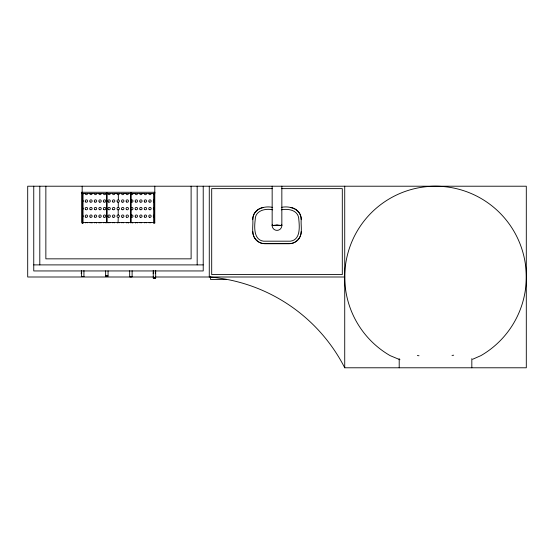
<?xml version="1.0" encoding="UTF-8"?>
<svg xmlns="http://www.w3.org/2000/svg" width="554" height="554" viewBox="0 0 554 554"><rect width="100%" height="100%" fill="white"/><g stroke="black" fill="none" stroke-linecap="round" stroke-linejoin="round"><path stroke-width="0.83" d="M89.748 193.471L89.748 193.609A1.212 1.212 0 0 0 92.151 193.644L92.151 193.471M126.063 193.478L126.063 193.616A1.212 1.212 0 0 0 128.466 193.651L128.466 193.478M83.072 193.471L83.065 193.671A1.212 1.212 0 0 1 82.802 194.239M119.387 193.478L119.38 193.678A1.212 1.212 0 0 1 118.085 194.683A1.212 1.212 0 0 1 116.977 193.478M281.321 207.397C289.86 205.479 301.39 209.197 301.21 219.502C300.614 226.039 303.128 234.107 298.204 239.591C295.933 242.174 292.547 243.705 289.105 243.712L264.895 243.712C261.453 243.705 258.067 242.174 255.796 239.591C250.872 234.107 253.386 226.039 252.79 219.502C252.61 209.197 264.14 205.479 272.679 207.397M252.79 219.502C252.693 213.602 257.458 208.179 263.316 207.501M301.21 231.607C301.307 237.507 296.542 242.929 290.684 243.608L263.316 243.608C257.458 242.929 252.693 237.507 252.79 231.607M472.604 359.283L480.907 355.626A90.787 90.787 0 0 0 505.061 218.643A90.787 90.787 0 0 0 365.965 218.643A90.787 90.787 0 0 0 390.12 355.626L399.96 359.733M81.521 270.546L81.521 276.55L83.938 276.55L83.938 270.546M105.641 270.878L105.641 276.031L108.065 276.031L108.065 270.878M129.691 270.726L129.691 276.737L131.222 276.758L132.108 276.737L132.108 270.726M153.257 270.345L153.257 278.066L154.788 278.087L155.681 278.066L155.681 270.345M452.022 355.419L453.671 355.197M272.159 186.213L272.159 225.554L276.917 224.931L277 225.554L277.083 224.931L281.841 225.554L281.841 186.213M118.251 207.418L118.3 202.245M118.189 209.828L118.438 209.814A1.212 1.212 0 0 0 119.145 207.882A1.212 1.212 0 0 0 117.102 208.096A1.212 1.212 0 0 0 118.189 209.834L118.189 214.973A1.212 1.212 0 0 0 117.102 216.711A1.212 1.212 0 0 0 119.145 216.912A1.212 1.212 0 0 0 118.424 214.987L118.189 214.973M81.667 273.053L80.974 273.08L81.819 273.018M108.065 276.031L105.641 276.031M153.874 273.018L152.987 273.08L153.603 273.136M106.77 276.024L106.929 276.037M81.563 276.557L83.938 276.55M82.65 276.543L82.878 276.557M132.108 276.737L129.691 276.737M130.973 276.737L130.813 276.737M154.386 278.06L155.681 278.066M154.538 278.073L153.257 278.066M272.243 188.637L211.697 188.637L211.697 274.576L342.303 274.576L342.303 188.637L281.757 188.637M81.306 192.266L155.072 192.266M81.521 193.478L154.885 193.478M272.707 209.821C265.421 208.145 255.152 210.541 255.214 219.578C254.341 226.759 253.434 239.861 263.552 241.184L290.448 241.184C301.154 239.716 299.395 225.63 298.703 218.283C297.796 210.021 287.983 208.415 281.293 209.821M154.801 222.528L82.172 222.528L82.172 186.213M272.159 225.554L281.841 225.554M33.752 264.895L203.221 264.895M153.936 277L27.7 277L27.7 186.213L526.3 186.213L526.3 367.787L344.726 367.787A167.557 167.557 0 0 0 209.273 277L209.273 186.213M155.667 277L344.726 277M226.586 279.424L210.485 279.424L210.485 277M118.057 222.528L118.265 217.383M118.3 194.683L118.39 199.849M417.356 355.564L419.004 355.744M290.684 207.501C296.542 208.179 301.307 213.602 301.21 219.502M133.008 193.478L133.015 193.547A1.212 1.212 0 0 1 130.619 193.727L130.599 193.478M96.694 193.471L96.701 193.533A1.212 1.212 0 0 1 94.305 193.713L94.284 193.471M471.828 358.653L471.828 367.787M399.199 358.653L399.199 367.787M344.726 186.213L344.726 367.787M203.221 186.213L203.221 270.948L33.752 270.948L33.752 186.213M197.169 186.213L197.169 264.895M191.116 186.213L191.116 258.843L45.857 258.843L45.857 186.213M155.411 270.504L155.411 273.08M154.801 186.213L154.767 223.186M154.157 193.221L154.157 223.207M153.901 193.124L153.901 223.061M131.194 192.744L131.194 222.729M130.592 192.744L130.592 222.729M107.151 192.896L107.151 222.881M106.548 192.896L106.548 222.881M83.031 193.422L83.031 223.401M82.484 193.124L82.484 223.061M82.421 193.422L82.421 223.401M81.881 193.124L81.881 223.061M39.805 186.213L39.805 264.895M281.674 224.301A4.841 4.841 0 0 1 277 230.395A4.841 4.841 0 0 1 272.326 224.301M82.878 215.492A1.212 1.212 0 0 1 82.781 216.96M82.858 200.333A1.212 1.212 0 0 1 82.802 201.808M146.63 193.478A1.212 1.212 0 0 1 145.425 194.689A1.212 1.212 0 0 1 144.213 193.478M90.073 222.895A1.212 1.212 0 0 1 91.985 223.096M87.622 193.471A1.212 1.212 0 0 1 86.41 194.676A1.212 1.212 0 0 1 85.198 193.471M154.185 202.21A1.212 1.212 0 0 1 154.185 199.869M126.388 222.902A1.212 1.212 0 0 1 128.299 223.11M154.185 194.648A1.212 1.212 0 0 1 153.292 193.478M151.173 193.478A1.212 1.212 0 0 1 149.961 194.689A1.212 1.212 0 0 1 148.749 193.478M144.566 222.881A1.212 1.212 0 0 1 146.277 222.881M149.109 222.881A1.212 1.212 0 0 1 150.82 222.881M82.775 207.812A1.212 1.212 0 0 1 82.885 209.28M112.794 222.874A1.212 1.212 0 0 1 114.505 222.874M94.602 222.909A1.212 1.212 0 0 1 96.514 223.082M101.237 193.471A1.212 1.212 0 0 1 100.032 194.676A1.212 1.212 0 0 1 98.82 193.471M135.356 223.04A1.212 1.212 0 0 1 137.274 222.964M108.252 222.874A1.212 1.212 0 0 1 109.962 222.874M103.716 222.874A1.212 1.212 0 0 1 105.426 222.874M105.779 193.471A1.212 1.212 0 0 1 104.567 194.676A1.212 1.212 0 0 1 103.356 193.471M110.315 193.471A1.212 1.212 0 0 1 109.11 194.676A1.212 1.212 0 0 1 107.898 193.471M114.858 193.471A1.212 1.212 0 0 1 113.646 194.676A1.212 1.212 0 0 1 112.434 193.471M99.041 223.033A1.212 1.212 0 0 1 100.96 222.957M85.545 222.888A1.212 1.212 0 0 1 87.255 222.86M154.185 217.341A1.212 1.212 0 0 1 154.185 215M154.185 209.779A1.212 1.212 0 0 1 154.185 207.438M130.917 222.916A1.212 1.212 0 0 1 132.828 223.096M140.03 222.881A1.212 1.212 0 0 1 141.741 222.881M117.247 222.971A1.212 1.212 0 0 1 119.048 222.881M123.937 193.478A1.212 1.212 0 0 1 122.725 194.689A1.212 1.212 0 0 1 121.513 193.478M153.562 222.978A1.212 1.212 0 0 1 154.372 222.535M121.859 222.895A1.212 1.212 0 0 1 123.57 222.874M137.551 193.478A1.212 1.212 0 0 1 136.346 194.689A1.212 1.212 0 0 1 135.134 193.478M142.094 193.478A1.212 1.212 0 0 1 140.882 194.689A1.212 1.212 0 0 1 139.67 193.478M103.813 201.981A1.212 1.212 0 0 0 105.766 201.213A1.212 1.212 0 0 0 104.124 199.904A1.212 1.212 0 0 0 103.813 201.981M103.792 209.523A1.212 1.212 0 0 0 105.759 208.81A1.212 1.212 0 0 0 104.159 207.459A1.212 1.212 0 0 0 103.792 209.523M108.307 209.502A1.212 1.212 0 0 0 110.294 208.844A1.212 1.212 0 0 0 108.729 207.452A1.212 1.212 0 0 0 108.307 209.502M131.166 209.641A1.212 1.212 0 0 0 133.015 208.643A1.212 1.212 0 0 0 131.229 207.542A1.212 1.212 0 0 0 131.166 209.641M149.185 209.537A1.212 1.212 0 0 0 151.152 208.81A1.212 1.212 0 0 0 149.545 207.473A1.212 1.212 0 0 0 149.185 209.537M140.107 209.537A1.212 1.212 0 0 0 142.073 208.816A1.212 1.212 0 0 0 140.474 207.466A1.212 1.212 0 0 0 140.107 209.537M149.151 201.94A1.212 1.212 0 0 0 151.145 201.296A1.212 1.212 0 0 0 149.587 199.89A1.212 1.212 0 0 0 149.151 201.94M122.088 217.203A1.212 1.212 0 0 0 123.937 216.212A1.212 1.212 0 0 0 122.157 215.104A1.212 1.212 0 0 0 122.088 217.203M126.437 201.926A1.212 1.212 0 0 0 128.445 201.317A1.212 1.212 0 0 0 126.914 199.883A1.212 1.212 0 0 0 126.437 201.926M135.661 202.044A1.212 1.212 0 0 0 137.551 201.13A1.212 1.212 0 0 0 135.813 199.952A1.212 1.212 0 0 0 135.661 202.044M144.622 209.509A1.212 1.212 0 0 0 146.609 208.851A1.212 1.212 0 0 0 145.044 207.459A1.212 1.212 0 0 0 144.622 209.509M112.836 201.933A1.212 1.212 0 0 0 114.83 201.289A1.212 1.212 0 0 0 113.272 199.883A1.212 1.212 0 0 0 112.836 201.933M117.413 201.975A1.212 1.212 0 0 0 119.38 201.247A1.212 1.212 0 0 0 117.767 199.904A1.212 1.212 0 0 0 117.413 201.975M99.415 209.641A1.212 1.212 0 0 0 101.237 208.609A1.212 1.212 0 0 0 99.429 207.549A1.212 1.212 0 0 0 99.415 209.641M90.122 201.919A1.212 1.212 0 0 0 92.13 201.31A1.212 1.212 0 0 0 90.6 199.876A1.212 1.212 0 0 0 90.122 201.919M85.558 201.891A1.212 1.212 0 0 0 87.58 201.344A1.212 1.212 0 0 0 86.099 199.862A1.212 1.212 0 0 0 85.558 201.891M99.208 217.05A1.212 1.212 0 0 0 101.209 216.434A1.212 1.212 0 0 0 99.672 215.007A1.212 1.212 0 0 0 99.208 217.05M85.635 209.523A1.212 1.212 0 0 0 87.601 208.81A1.212 1.212 0 0 0 86.002 207.459A1.212 1.212 0 0 0 85.635 209.523M108.279 217.043A1.212 1.212 0 0 0 110.288 216.448A1.212 1.212 0 0 0 108.764 215.007A1.212 1.212 0 0 0 108.279 217.043M149.317 217.196A1.212 1.212 0 0 0 151.173 216.219A1.212 1.212 0 0 0 149.4 215.104A1.212 1.212 0 0 0 149.317 217.196M94.665 217.05A1.212 1.212 0 0 0 96.666 216.441A1.212 1.212 0 0 0 95.136 215.007A1.212 1.212 0 0 0 94.665 217.05M108.397 202.009A1.212 1.212 0 0 0 110.308 201.157A1.212 1.212 0 0 0 108.619 199.925A1.212 1.212 0 0 0 108.397 202.009M94.852 209.627A1.212 1.212 0 0 0 96.701 208.636A1.212 1.212 0 0 0 94.914 207.535A1.212 1.212 0 0 0 94.852 209.627M94.845 202.058A1.212 1.212 0 0 0 96.701 201.081A1.212 1.212 0 0 0 94.928 199.959A1.212 1.212 0 0 0 94.845 202.058M113.002 217.189A1.212 1.212 0 0 0 114.858 216.212A1.212 1.212 0 0 0 113.085 215.091A1.212 1.212 0 0 0 113.002 217.189M112.871 209.53A1.212 1.212 0 0 0 114.837 208.803A1.212 1.212 0 0 0 113.231 207.466A1.212 1.212 0 0 0 112.871 209.53M99.346 202.037A1.212 1.212 0 0 0 101.237 201.123A1.212 1.212 0 0 0 99.498 199.946A1.212 1.212 0 0 0 99.346 202.037M90.129 209.488A1.212 1.212 0 0 0 92.13 208.865A1.212 1.212 0 0 0 90.593 207.445A1.212 1.212 0 0 0 90.129 209.488M90.094 217.023A1.212 1.212 0 0 0 92.123 216.476A1.212 1.212 0 0 0 90.634 214.994A1.212 1.212 0 0 0 90.094 217.023M85.773 217.189A1.212 1.212 0 0 0 87.622 216.205A1.212 1.212 0 0 0 85.842 215.097A1.212 1.212 0 0 0 85.773 217.189M103.917 217.182A1.212 1.212 0 0 0 105.779 216.226A1.212 1.212 0 0 0 104.013 215.091A1.212 1.212 0 0 0 103.917 217.182M126.444 209.495A1.212 1.212 0 0 0 128.445 208.872A1.212 1.212 0 0 0 126.908 207.452A1.212 1.212 0 0 0 126.444 209.495M121.949 209.537A1.212 1.212 0 0 0 123.916 208.816A1.212 1.212 0 0 0 122.316 207.473A1.212 1.212 0 0 0 121.949 209.537M144.712 202.023A1.212 1.212 0 0 0 146.623 201.171A1.212 1.212 0 0 0 144.933 199.939A1.212 1.212 0 0 0 144.712 202.023M122.122 202.092A1.212 1.212 0 0 0 123.937 201.04A1.212 1.212 0 0 0 122.122 199.994A1.212 1.212 0 0 0 122.122 202.092M135.73 209.654A1.212 1.212 0 0 0 137.551 208.616A1.212 1.212 0 0 0 135.744 207.556A1.212 1.212 0 0 0 135.73 209.654M140.127 201.988A1.212 1.212 0 0 0 142.08 201.22A1.212 1.212 0 0 0 140.439 199.918A1.212 1.212 0 0 0 140.127 201.988M131.16 202.065A1.212 1.212 0 0 0 133.015 201.088A1.212 1.212 0 0 0 131.243 199.973A1.212 1.212 0 0 0 131.16 202.065M140.231 217.189A1.212 1.212 0 0 0 142.094 216.233A1.212 1.212 0 0 0 140.328 215.097A1.212 1.212 0 0 0 140.231 217.189M135.522 217.057A1.212 1.212 0 0 0 137.524 216.441A1.212 1.212 0 0 0 135.986 215.014A1.212 1.212 0 0 0 135.522 217.057M130.979 217.057A1.212 1.212 0 0 0 132.981 216.448A1.212 1.212 0 0 0 131.45 215.014A1.212 1.212 0 0 0 130.979 217.057M126.658 217.223A1.212 1.212 0 0 0 128.473 216.171A1.212 1.212 0 0 0 126.658 215.125A1.212 1.212 0 0 0 126.658 217.223M144.594 217.05A1.212 1.212 0 0 0 146.602 216.455A1.212 1.212 0 0 0 145.079 215.014A1.212 1.212 0 0 0 144.594 217.05"/></g></svg>
